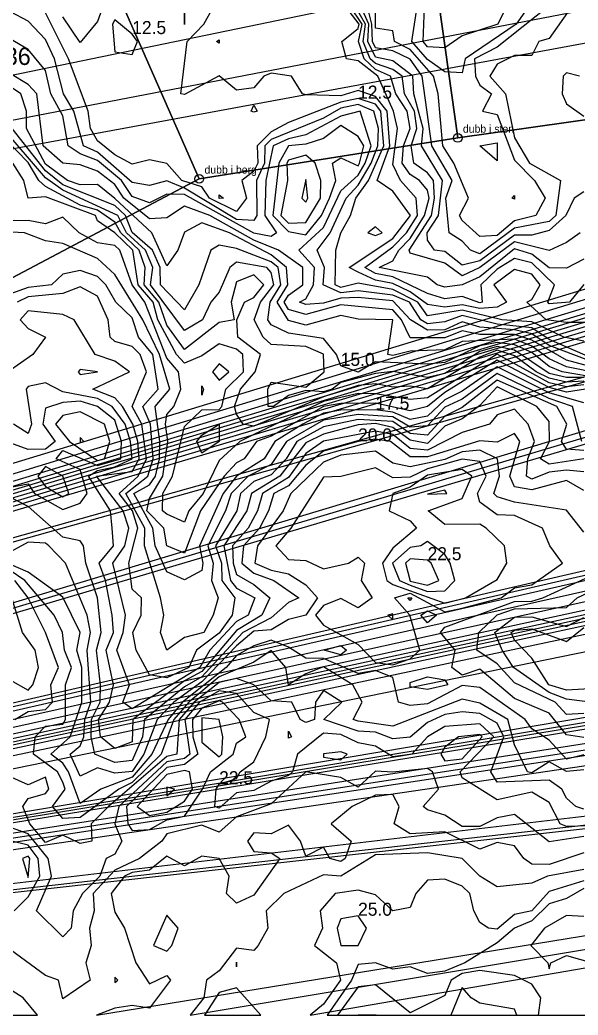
# Model space of a CAD drawing. Header units: metres. Extents: x 304729 to 308942, y 6403920 to 6405836.
# Drawn here: x 305387.1 to 305451.3, y 6404300 to 6404414.5 of the extents above; entities that cross this region are included whole.
import ezdxf

# ---------------------------------------------------------------- set-up
doc = ezdxf.new("R2010")
doc.units = ezdxf.units.M
for name, color, linetype in [('GRANSPUNKTER', 1, 'Continuous'), ('HOJDKURVOR_GRUND', 4, 'Continuous'), ('HOJDKURVOR_STOD', 6, 'Continuous'), ('HOJDKURVOR_TEXT', 2, 'Continuous'), ('TOMTBETECKNINGAR', 3, 'Continuous'), ('TOMTER_1945', 1, 'Continuous')]:
    doc.layers.add(name, color=color, linetype=linetype)

msp = doc.modelspace()

# ---------------------------------------------------------------- linework, layer by layer
at = {"layer": 'GRANSPUNKTER'}
for centre in [(305437.47, 6404400.91, 8.58), (305407.72, 6404396.21, 12.24)]:
    msp.add_circle(centre, 0.5, dxfattribs=at)
at = {"layer": 'HOJDKURVOR_GRUND'}
for points in [[(305150, 6404359.43, 3), (305680, 6404468.78, 3)], [(305150, 6404357.52, 3.5), (305680, 6404459.56, 3.5)], [(305150, 6404356.11, 4), (305680, 6404453.92, 4)], [(305177.56, 6404300, 4.5), (305680, 6404452.91, 4.5)], [(305183.48, 6404300, 5.5), (305680, 6404450.45, 5.5)], [(305184.52, 6404300, 6), (305680, 6404449.51, 6)], [(305185.3, 6404300, 6.5), (305680, 6404448.8, 6.5)], [(305186.1, 6404300, 7), (305680, 6404448.09, 7)], [(305188.09, 6404300, 8), (305680, 6404446.62, 8)], [(305189.2, 6404300, 8.5), (305680, 6404445.85, 8.5)], [(305190.23, 6404300, 9), (305680, 6404444.94, 9)], [(305191.03, 6404300, 9.5), (305680, 6404437.63, 9.5)], [(305228.37, 6404300, 10.5), (305680, 6404435.79, 10.5)], [(305229.3, 6404300, 11), (305680, 6404434.51, 11)], [(305230.17, 6404300, 11.5), (305680, 6404433.23, 11.5)], [(305397.29, 6404418, 12), (305396, 6404414.29, 12), (305394, 6404411.88, 12), (305392, 6404414.86, 12)], [(305448, 6404416.11, 9), (305442, 6404411.34, 9), (305439.41, 6404410, 9), (305439.51, 6404408, 9), (305440, 6404407, 9), (305441.36, 6404406, 9), (305440.33, 6404404, 9), (305442, 6404403.62, 9), (305444, 6404398.36, 9), (305446.32, 6404396, 9), (305447.53, 6404394, 9), (305446.45, 6404392, 9), (305444, 6404391.38, 9), (305442, 6404389.67, 9), (305440, 6404389.59, 9), (305438, 6404391.42, 9), (305437.67, 6404392, 9), (305438.72, 6404394, 9), (305437.04, 6404398, 9), (305435.75, 6404400, 9), (305435.23, 6404406, 9), (305434.68, 6404408, 9), (305432, 6404411.07, 9), (305430.21, 6404412, 9), (305430, 6404413.25, 9), (305428, 6404413.55, 9), (305428, 6404417.67, 9)], [(305444, 6404418, 8), (305442.09, 6404414, 8), (305438, 6404412.67, 8), (305436, 6404411.29, 8), (305434, 6404411.4, 8), (305433.48, 6404412, 8), (305433.66, 6404416, 8)], [(305446, 6404416.55, 8.5), (305444.18, 6404414, 8.5), (305438.33, 6404410, 8.5), (305438, 6404408.42, 8.5), (305436, 6404408.5, 8.5), (305434, 6404409.92, 8.5), (305432.18, 6404412, 8.5), (305432.81, 6404416, 8.5)], [(305456, 6404374.24, 13), (305448, 6404377.74, 13), (305446, 6404379.06, 13), (305442, 6404379.49, 13), (305438, 6404380.48, 13), (305436, 6404379.76, 13), (305434, 6404379.53, 13), (305433.23, 6404380, 13), (305431.91, 6404382, 13), (305430, 6404382.83, 13), (305426, 6404383.33, 13), (305424, 6404383.09, 13), (305421.98, 6404384, 13), (305422.14, 6404386, 13), (305421.28, 6404388, 13), (305422.8, 6404390, 13), (305424.61, 6404394, 13), (305426, 6404395.49, 13), (305427.5, 6404398, 13), (305428.29, 6404400, 13), (305428.35, 6404402, 13), (305427.81, 6404404, 13), (305426, 6404404.77, 13), (305424, 6404404.33, 13), (305422, 6404403.2, 13), (305416, 6404400.75, 13), (305415.25, 6404400, 13), (305415.22, 6404398, 13), (305414.32, 6404396, 13), (305414.36, 6404392, 13), (305414, 6404391.41, 13), (305412, 6404391.54, 13), (305406, 6404395.15, 13), (305404, 6404395.97, 13), (305402, 6404395.44, 13), (305400, 6404395.8, 13), (305396, 6404399.26, 13), (305394.4, 6404400, 13), (305393.29, 6404404, 13), (305392.08, 6404406, 13), (305391.04, 6404410, 13), (305390, 6404412.24, 13), (305388, 6404414.34, 13), (305386, 6404415.41, 13)], [(305454, 6404379.68, 12), (305450, 6404379.66, 12), (305447.65, 6404380, 12), (305445.44, 6404382, 12), (305446, 6404382.32, 12), (305446.96, 6404384, 12), (305446, 6404385.23, 12), (305444, 6404385.76, 12), (305441.62, 6404384, 12), (305443.1, 6404382, 12), (305442, 6404381.43, 12), (305440, 6404381.29, 12), (305438, 6404381.71, 12), (305436, 6404381.43, 12), (305434, 6404381.74, 12), (305432, 6404383.21, 12), (305430, 6404384.17, 12), (305428, 6404384.54, 12), (305426, 6404385.45, 12), (305424.98, 6404386, 12), (305430, 6404389.33, 12), (305432.02, 6404392, 12), (305430, 6404394.77, 12), (305428.2, 6404396, 12), (305429.66, 6404400, 12), (305429.33, 6404404, 12), (305428, 6404405.69, 12), (305426, 6404406.36, 12), (305424, 6404405.76, 12), (305420, 6404405.87, 12), (305419.6, 6404406, 12), (305418.32, 6404408, 12), (305416, 6404408.35, 12), (305415.14, 6404408, 12), (305414, 6404406.67, 12), (305412, 6404406.4, 12), (305410, 6404408.06, 12), (305406, 6404405.89, 12), (305405.6, 6404406, 12), (305406.31, 6404412, 12), (305408.23, 6404414, 12), (305409.36, 6404416, 12)], [(305452, 6404384.05, 11.5), (305450.33, 6404382, 11.5), (305448, 6404381.83, 11.5), (305447.83, 6404382, 11.5), (305448.62, 6404384, 11.5), (305446, 6404386.54, 11.5), (305444, 6404387.05, 11.5), (305442, 6404385.8, 11.5), (305440.15, 6404384, 11.5), (305440.3, 6404382, 11.5), (305440, 6404381.94, 11.5), (305438, 6404382.68, 11.5), (305436, 6404382.41, 11.5), (305434, 6404383.01, 11.5), (305430, 6404384.94, 11.5), (305428, 6404385.31, 11.5), (305426.77, 6404386, 11.5), (305430, 6404388.39, 11.5), (305431.59, 6404390, 11.5), (305432.84, 6404392, 11.5), (305432.68, 6404394, 11.5), (305430.88, 6404396, 11.5), (305430, 6404397.84, 11.5), (305430.55, 6404402, 11.5), (305430.09, 6404404, 11.5), (305428.29, 6404408, 11.5), (305426, 6404409.8, 11.5), (305424.67, 6404410, 11.5), (305424.13, 6404412, 11.5), (305426, 6404413.49, 11.5), (305426.11, 6404414, 11.5), (305424.59, 6404416, 11.5)], [(305452, 6404386.97, 11), (305450, 6404385.93, 11), (305448, 6404385.97, 11), (305446, 6404387.54, 11), (305444, 6404388.17, 11), (305440, 6404384.95, 11), (305438, 6404384, 11), (305436, 6404383.76, 11), (305435.1, 6404384, 11), (305434, 6404384.88, 11), (305428.42, 6404386, 11), (305430, 6404386.79, 11), (305430.69, 6404388, 11), (305432, 6404389.33, 11), (305433.66, 6404392, 11), (305434.18, 6404394, 11), (305434, 6404394.91, 11), (305433.08, 6404396, 11), (305432, 6404396.69, 11), (305431.09, 6404398, 11), (305431.24, 6404400, 11), (305432, 6404402, 11), (305431.66, 6404404, 11), (305430.35, 6404406, 11), (305429.74, 6404408, 11), (305428, 6404408.79, 11), (305426.69, 6404410, 11), (305426.06, 6404412, 11), (305426.48, 6404414, 11), (305425.14, 6404416, 11)], [(305451.56, 6404390, 10.5), (305450, 6404388.89, 10.5), (305448, 6404387.96, 10.5), (305444, 6404388.95, 10.5), (305440, 6404386, 10.5), (305438, 6404385.04, 10.5), (305436, 6404386.51, 10.5), (305432, 6404387.64, 10.5), (305431.88, 6404388, 10.5), (305434.47, 6404392, 10.5), (305434.8, 6404394, 10.5), (305434.67, 6404396, 10.5), (305434, 6404396.91, 10.5), (305432.42, 6404398, 10.5), (305432.1, 6404400, 10.5), (305432.75, 6404402, 10.5), (305432.49, 6404404, 10.5), (305431.33, 6404406, 10.5), (305431.06, 6404408, 10.5), (305430, 6404408.8, 10.5), (305428, 6404409.46, 10.5), (305427.41, 6404410, 10.5), (305426.59, 6404412, 10.5), (305426.85, 6404414, 10.5), (305425.7, 6404416, 10.5)], [(305450.56, 6404416, 9.5), (305448, 6404412.36, 9.5), (305446.8, 6404412, 9.5), (305446, 6404410.4, 9.5), (305444, 6404410.38, 9.5), (305442, 6404409.39, 9.5), (305441.17, 6404408, 9.5), (305442.98, 6404406, 9.5), (305444, 6404400.93, 9.5), (305445.73, 6404398, 9.5), (305449.31, 6404396, 9.5), (305448.76, 6404392, 9.5), (305448, 6404391.31, 9.5), (305444, 6404390.54, 9.5), (305440, 6404387.57, 9.5), (305438.96, 6404388, 9.5), (305438, 6404389.04, 9.5), (305436.47, 6404390, 9.5), (305436.12, 6404394, 9.5), (305436.83, 6404396, 9.5), (305434.5, 6404400, 9.5), (305433.39, 6404408, 9.5), (305432, 6404409.97, 9.5), (305430, 6404410.92, 9.5), (305428, 6404411.28, 9.5), (305427.65, 6404412, 9.5), (305427.59, 6404414, 9.5), (305427.1, 6404416, 9.5)], [(305454, 6404374.76, 13.5), (305448, 6404377.03, 13.5), (305446, 6404378.36, 13.5), (305444, 6404378.83, 13.5), (305440, 6404379.14, 13.5), (305438, 6404379.77, 13.5), (305436, 6404378.85, 13.5), (305434, 6404378.79, 13.5), (305432.02, 6404380, 13.5), (305430, 6404382.17, 13.5), (305426, 6404382.54, 13.5), (305424, 6404382.47, 13.5), (305422, 6404381.89, 13.5), (305420, 6404381.76, 13.5), (305419.26, 6404382, 13.5), (305420, 6404382.4, 13.5), (305420.88, 6404384, 13.5), (305420.98, 6404386, 13.5), (305419.18, 6404388, 13.5), (305422, 6404390.59, 13.5), (305424, 6404394.82, 13.5), (305426, 6404396.63, 13.5), (305426.83, 6404398, 13.5), (305427.5, 6404400, 13.5), (305426.25, 6404404, 13.5), (305424, 6404403.43, 13.5), (305420, 6404401.27, 13.5), (305418, 6404400.81, 13.5), (305416.24, 6404400, 13.5), (305415.37, 6404396, 13.5), (305415.26, 6404392, 13.5), (305416.59, 6404390, 13.5), (305416, 6404389.57, 13.5), (305414, 6404389.97, 13.5), (305406, 6404394.42, 13.5), (305404, 6404394.43, 13.5), (305402, 6404393.44, 13.5), (305400, 6404394.16, 13.5), (305398.78, 6404396, 13.5), (305396, 6404398.33, 13.5), (305394, 6404399.09, 13.5), (305392.64, 6404400, 13.5), (305392, 6404403.44, 13.5), (305390.61, 6404406, 13.5), (305390, 6404408.67, 13.5), (305388, 6404411.08, 13.5), (305386, 6404412.27, 13.5)], [(305410, 6404411.81, 11.5), (305409.71, 6404412, 11.5), (305410, 6404412.19, 11.5), (305410, 6404411.81, 11.5)], [(305454, 6404374.27, 14), (305450, 6404375.34, 14), (305446, 6404377.66, 14), (305444, 6404378.31, 14), (305440, 6404378.29, 14), (305438, 6404378.73, 14), (305436, 6404377.92, 14), (305432, 6404377.91, 14), (305431.01, 6404380, 14), (305430, 6404381.15, 14), (305424, 6404381.7, 14), (305420, 6404380.59, 14), (305418, 6404381.17, 14), (305417.48, 6404382, 14), (305418, 6404382.84, 14), (305419.64, 6404384, 14), (305419.64, 6404386, 14), (305416.83, 6404388, 14), (305414, 6404389.16, 14), (305408.95, 6404392, 14), (305406, 6404393.05, 14), (305404, 6404391.71, 14), (305402, 6404391.61, 14), (305399.02, 6404394, 14), (305398, 6404395.54, 14), (305396, 6404397.07, 14), (305394, 6404397.83, 14), (305392, 6404398, 14), (305389.75, 6404400, 14), (305389.02, 6404406, 14), (305388, 6404407.05, 14), (305386, 6404408.27, 14)], [(305454, 6404373.77, 14.5), (305450, 6404374.59, 14.5), (305448, 6404375.5, 14.5), (305446, 6404376.94, 14.5), (305444, 6404377.75, 14.5), (305438, 6404377.49, 14.5), (305436, 6404376.55, 14.5), (305432, 6404376.39, 14.5), (305430, 6404375.87, 14.5), (305429.44, 6404376, 14.5), (305430, 6404380, 14.5), (305426, 6404380.06, 14.5), (305424, 6404380.47, 14.5), (305420, 6404379.36, 14.5), (305418, 6404379.91, 14.5), (305416.7, 6404382, 14.5), (305417.93, 6404384, 14.5), (305417.75, 6404386, 14.5), (305416, 6404387.45, 14.5), (305411.18, 6404390, 14.5), (305408, 6404391.15, 14.5), (305406, 6404390.07, 14.5), (305405.26, 6404388, 14.5), (305404, 6404386.19, 14.5), (305402.27, 6404390, 14.5), (305398, 6404393.95, 14.5), (305396, 6404395.57, 14.5), (305394, 6404395.52, 14.5), (305392.55, 6404396, 14.5), (305390, 6404397.89, 14.5), (305387.81, 6404402, 14.5), (305387.84, 6404404, 14.5), (305387.18, 6404406, 14.5), (305386, 6404406.78, 14.5)], [(305414, 6404403.87, 12), (305413.71, 6404404, 12), (305414, 6404404.67, 12), (305414.4, 6404404, 12), (305414, 6404403.87, 12)], [(305230.86, 6404300, 12), (305680, 6404403.89, 12)], [(305420, 6404389.77, 14), (305421.79, 6404392, 14), (305422.7, 6404394, 14), (305423.42, 6404396, 14), (305423.06, 6404398, 14), (305424, 6404398.61, 14), (305426, 6404397.72, 14), (305426.17, 6404398, 14), (305426.65, 6404400, 14), (305426, 6404401.09, 14), (305424, 6404402.36, 14), (305422, 6404400.85, 14), (305420, 6404400.18, 14), (305417.97, 6404400, 14), (305416.89, 6404398, 14), (305416.17, 6404392, 14), (305418, 6404390.13, 14), (305420, 6404389.77, 14)], [(305232.67, 6404300, 13), (305680, 6404401.96, 13)], [(305452, 6404372.92, 16), (305450, 6404372.81, 16), (305448, 6404373.28, 16), (305446.5, 6404374, 16), (305444, 6404375.86, 16), (305442, 6404376.49, 16), (305440, 6404375.7, 16), (305434, 6404372.05, 16), (305432, 6404372.35, 16), (305430, 6404372.22, 16), (305428, 6404372.64, 16), (305426, 6404372.42, 16), (305422, 6404371.14, 16), (305414, 6404367.74, 16), (305412.78, 6404368, 16), (305412, 6404369.12, 16), (305411.79, 6404370, 16), (305412.47, 6404372, 16), (305414.16, 6404374, 16), (305414.76, 6404376, 16), (305412.15, 6404378, 16), (305412.04, 6404380, 16), (305412.93, 6404382, 16), (305414, 6404382.54, 16), (305415.15, 6404384, 16), (305414, 6404385.18, 16), (305412, 6404384.37, 16), (305411.4, 6404382, 16), (305411.75, 6404380, 16), (305410, 6404379.67, 16), (305406, 6404376.59, 16), (305404, 6404379.38, 16), (305403.06, 6404382, 16), (305401.37, 6404384, 16), (305401.48, 6404386, 16), (305400.78, 6404388, 16), (305398.67, 6404390, 16), (305398, 6404391.23, 16), (305396, 6404392.62, 16), (305394, 6404393.16, 16), (305390, 6404395.33, 16), (305389.26, 6404396, 16), (305388, 6404398.09, 16), (305384.19, 6404402, 16)], [(305452, 6404373.34, 15.5), (305450, 6404373.35, 15.5), (305448, 6404373.83, 15.5), (305444, 6404376.5, 15.5), (305442, 6404376.93, 15.5), (305440, 6404376.36, 15.5), (305436, 6404373.8, 15.5), (305434, 6404373.37, 15.5), (305430, 6404374.04, 15.5), (305428, 6404373.83, 15.5), (305424, 6404372.78, 15.5), (305423.02, 6404372, 15.5), (305422, 6404371.7, 15.5), (305420, 6404371.87, 15.5), (305418, 6404371.27, 15.5), (305416.25, 6404370, 15.5), (305415.64, 6404370, 15.5), (305415.6, 6404372, 15.5), (305416, 6404372.8, 15.5), (305420, 6404372.23, 15.5), (305422.09, 6404374, 15.5), (305422, 6404376.04, 15.5), (305420, 6404376.92, 15.5), (305416, 6404377.14, 15.5), (305415.06, 6404378, 15.5), (305414.03, 6404380, 15.5), (305414.76, 6404382, 15.5), (305416.3, 6404384, 15.5), (305416, 6404385.44, 15.5), (305415.48, 6404386, 15.5), (305412, 6404386.61, 15.5), (305411.24, 6404386, 15.5), (305410, 6404383.17, 15.5), (305409.03, 6404382, 15.5), (305408.09, 6404380, 15.5), (305406, 6404378.76, 15.5), (305402.09, 6404384, 15.5), (305402.38, 6404386, 15.5), (305401.51, 6404388, 15.5), (305399.34, 6404390, 15.5), (305398.34, 6404392, 15.5), (305392, 6404394.9, 15.5), (305390, 6404396.34, 15.5), (305385.15, 6404402, 15.5)], [(305440, 6404400, 8.5), (305442, 6404400.34, 8.5), (305442, 6404398.29, 8.5), (305440, 6404400, 8.5)], [(305234.31, 6404300, 13.5), (305680, 6404399.86, 13.5)], [(305418, 6404391.1, 14.5), (305420, 6404391.19, 14.5), (305421.68, 6404394, 14.5), (305421.73, 6404396, 14.5), (305421.04, 6404398, 14.5), (305420, 6404398.92, 14.5), (305418, 6404398.37, 14.5), (305417.8, 6404398, 14.5), (305417.87, 6404396, 14.5), (305417.11, 6404392, 14.5), (305418, 6404391.1, 14.5)], [(305452, 6404372.5, 16.5), (305450, 6404372.28, 16.5), (305448, 6404372.73, 16.5), (305442, 6404376.04, 16.5), (305434, 6404371.02, 16.5), (305432, 6404370.81, 16.5), (305428, 6404371.49, 16.5), (305426, 6404371.52, 16.5), (305422, 6404370.59, 16.5), (305414, 6404366.81, 16.5), (305412.37, 6404366, 16.5), (305410, 6404363.82, 16.5), (305408.15, 6404360, 16.5), (305406.53, 6404358, 16.5), (305406, 6404356.71, 16.5), (305404, 6404357.64, 16.5), (305403.47, 6404358, 16.5), (305403.54, 6404360, 16.5), (305404.64, 6404362, 16.5), (305406, 6404367.71, 16.5), (305408, 6404369.62, 16.5), (305410, 6404369.67, 16.5), (305410.3, 6404370, 16.5), (305410.79, 6404372, 16.5), (305412.82, 6404374, 16.5), (305412.72, 6404376, 16.5), (305412, 6404376.61, 16.5), (305410, 6404377.21, 16.5), (305408, 6404375.86, 16.5), (305406, 6404375.01, 16.5), (305405.09, 6404376, 16.5), (305402.94, 6404380, 16.5), (305402.4, 6404382, 16.5), (305400.68, 6404384, 16.5), (305400.06, 6404388, 16.5), (305398, 6404390, 16.5), (305396, 6404391.38, 16.5), (305395.77, 6404392, 16.5), (305390, 6404394.12, 16.5), (305388, 6404394, 16.5), (305387.5, 6404396, 16.5), (305386.27, 6404398, 16.5)], [(305235.28, 6404300, 14), (305680, 6404397.59, 14)], [(305236.68, 6404300, 14.5), (305680, 6404395.93, 14.5)], [(305240.76, 6404300, 15.5), (305680, 6404394.95, 15.5)], [(305241.95, 6404300, 16), (305680, 6404394.45, 16)], [(305410, 6404393.95, 12), (305410, 6404394.36, 12), (305410.5, 6404394, 12), (305410, 6404393.95, 12)], [(305444, 6404393.86, 8.5), (305443.75, 6404394, 8.5), (305444, 6404394.29, 8.5), (305444, 6404393.86, 8.5)], [(305243.68, 6404300, 16.5), (305680, 6404393.86, 16.5)], [(305245.39, 6404300, 17), (305680, 6404392.14, 17)], [(305452.2, 6404372, 17), (305450, 6404371.66, 17), (305448, 6404372.19, 17), (305442, 6404375.33, 17), (305436, 6404371.63, 17), (305434, 6404370, 17), (305432, 6404369.51, 17), (305428, 6404370.38, 17), (305424, 6404370.36, 17), (305422, 6404370.03, 17), (305416, 6404366.62, 17), (305414.3, 6404366, 17), (305412.88, 6404364, 17), (305412, 6404363.54, 17), (305410.57, 6404362, 17), (305407.87, 6404358, 17), (305406, 6404353.13, 17), (305404, 6404354, 17), (305403.65, 6404356, 17), (305401.69, 6404358, 17), (305402, 6404359.44, 17), (305403.53, 6404362, 17), (305404.11, 6404366, 17), (305403.81, 6404368, 17), (305404, 6404369.1, 17), (305404.78, 6404370, 17), (305405.58, 6404372, 17), (305405.31, 6404374, 17), (305404, 6404375.59, 17), (305401.46, 6404382, 17), (305400, 6404384, 17), (305398.56, 6404388, 17), (305398, 6404388.53, 17), (305396, 6404388.86, 17), (305393.89, 6404390, 17), (305392, 6404391.8, 17), (305390, 6404391.02, 17), (305388, 6404391.43, 17), (305384, 6404391.35, 17)], [(305451.76, 6404366, 18), (305450.67, 6404370, 18), (305448, 6404370.94, 18), (305442, 6404373.83, 18), (305438, 6404370.85, 18), (305436, 6404369.92, 18), (305434, 6404367.78, 18), (305432, 6404367.65, 18), (305430, 6404368.83, 18), (305426, 6404369.1, 18), (305422, 6404368.46, 18), (305417.74, 6404366, 18), (305416, 6404363.34, 18), (305413.35, 6404362, 18), (305411.4, 6404360, 18), (305410.75, 6404358, 18), (305408.72, 6404354, 18), (305409.32, 6404352, 18), (305409.11, 6404350, 18), (305409.88, 6404348, 18), (305409.3, 6404346, 18), (305408.23, 6404344, 18), (305406, 6404343.45, 18), (305404, 6404342, 18), (305403.27, 6404344, 18), (305403.64, 6404346, 18), (305403.24, 6404348, 18), (305401.42, 6404354, 18), (305401.44, 6404356, 18), (305399.27, 6404360, 18), (305401.78, 6404362, 18), (305402.4, 6404364, 18), (305402.1, 6404368, 18), (305401.23, 6404370, 18), (305402.99, 6404372, 18), (305402.36, 6404376, 18), (305400.72, 6404378, 18), (305400, 6404380.2, 18), (305398.12, 6404382, 18), (305396.95, 6404384, 18), (305396, 6404384.98, 18), (305394, 6404385.65, 18), (305392, 6404385.25, 18), (305390.71, 6404384, 18), (305388, 6404383.7, 18), (305386, 6404382.98, 18)], [(305452, 6404364.96, 18.5), (305450, 6404365.09, 18.5), (305449.42, 6404366, 18.5), (305450.03, 6404368, 18.5), (305448.87, 6404370, 18.5), (305442, 6404373.06, 18.5), (305438, 6404369.9, 18.5), (305436, 6404368.89, 18.5), (305434, 6404366.71, 18.5), (305432, 6404366.89, 18.5), (305430, 6404368.28, 18.5), (305426, 6404368.52, 18.5), (305422, 6404367.66, 18.5), (305418.95, 6404366, 18.5), (305417.71, 6404364, 18.5), (305416, 6404362.16, 18.5), (305414, 6404361.4, 18.5), (305412.46, 6404360, 18.5), (305412.05, 6404358, 18.5), (305409.6, 6404354, 18.5), (305410.28, 6404352, 18.5), (305410.32, 6404350, 18.5), (305411.81, 6404348, 18.5), (305411.51, 6404346, 18.5), (305410, 6404343.94, 18.5), (305407.38, 6404342, 18.5), (305406.53, 6404340, 18.5), (305404, 6404338.81, 18.5), (305402, 6404339.14, 18.5), (305400.44, 6404342, 18.5), (305400.08, 6404344, 18.5), (305401.04, 6404346, 18.5), (305401.08, 6404348, 18.5), (305400, 6404349, 18.5), (305399.59, 6404352, 18.5), (305400.63, 6404356, 18.5), (305400.02, 6404358, 18.5), (305398.48, 6404360, 18.5), (305400.68, 6404362, 18.5), (305401.63, 6404364, 18.5), (305401.1, 6404368, 18.5), (305400, 6404370, 18.5), (305401.64, 6404374, 18.5), (305400.92, 6404376, 18.5), (305400, 6404376.92, 18.5), (305398, 6404377.48, 18.5), (305397.45, 6404378, 18.5), (305397.24, 6404380, 18.5), (305396, 6404382.69, 18.5), (305394, 6404383.8, 18.5), (305392, 6404383.02, 18.5), (305388, 6404382.64, 18.5), (305386.75, 6404382, 18.5)], [(305452, 6404364, 19), (305448, 6404363.38, 19), (305447.01, 6404364, 19), (305448.05, 6404366, 19), (305448, 6404368.27, 19), (305446.59, 6404370, 19), (305442, 6404372.29, 19), (305440, 6404370.14, 19), (305438, 6404368.6, 19), (305436, 6404367.74, 19), (305434, 6404365.74, 19), (305432, 6404366.14, 19), (305430, 6404367.61, 19), (305428, 6404368.04, 19), (305426, 6404367.9, 19), (305422, 6404366.85, 19), (305420, 6404365.85, 19), (305417, 6404362, 19), (305413.74, 6404360, 19), (305413.21, 6404358, 19), (305410.54, 6404354, 19), (305411.31, 6404350, 19), (305412, 6404349.13, 19), (305414.1, 6404348, 19), (305413.36, 6404346, 19), (305412, 6404345.27, 19), (305408.93, 6404342, 19), (305407.8, 6404340, 19), (305400, 6404335.25, 19), (305398.9, 6404336, 19), (305399.7, 6404338, 19), (305398.24, 6404342, 19), (305398.96, 6404344, 19), (305399.21, 6404346, 19), (305397.78, 6404352, 19), (305399.13, 6404354, 19), (305399.61, 6404356, 19), (305398.95, 6404358, 19), (305395.89, 6404362, 19), (305400, 6404362.55, 19), (305400.81, 6404364, 19), (305400.66, 6404366, 19), (305400.08, 6404368, 19), (305398.89, 6404370, 19), (305398, 6404371.01, 19), (305395.47, 6404372, 19), (305399.67, 6404374, 19), (305398, 6404375.22, 19), (305395.75, 6404376, 19), (305393.33, 6404380, 19), (305392, 6404380.59, 19), (305388, 6404381.02, 19), (305387.09, 6404380, 19), (305388, 6404378.98, 19), (305390, 6404378, 19), (305388.55, 6404376, 19), (305385.73, 6404374, 19)], [(305410, 6404373.06, 17), (305411.12, 6404374, 17), (305410, 6404374.92, 17), (305409.23, 6404374, 17), (305410, 6404373.06, 17)], [(305394, 6404373.7, 19.5), (305396, 6404374, 19.5), (305394, 6404374.29, 19.5), (305393.79, 6404374, 19.5), (305394, 6404373.7, 19.5)], [(305248.47, 6404300, 18), (305680, 6404372.64, 18)], [(305452, 6404362.51, 19.5), (305450, 6404362.7, 19.5), (305448, 6404362.45, 19.5), (305446, 6404361.67, 19.5), (305445.37, 6404362, 19.5), (305445.56, 6404364, 19.5), (305446.32, 6404366, 19.5), (305445.57, 6404368, 19.5), (305444, 6404369.71, 19.5), (305442, 6404369.07, 19.5), (305441.11, 6404368, 19.5), (305438, 6404367.02, 19.5), (305434, 6404364.99, 19.5), (305432, 6404365.2, 19.5), (305430, 6404366.79, 19.5), (305428, 6404367.16, 19.5), (305422, 6404366.03, 19.5), (305420, 6404364.6, 19.5), (305418, 6404361.86, 19.5), (305414.98, 6404360, 19.5), (305414.41, 6404358, 19.5), (305413.34, 6404356, 19.5), (305411.54, 6404354, 19.5), (305411.61, 6404352, 19.5), (305412, 6404350.68, 19.5), (305414, 6404349.54, 19.5), (305415.83, 6404348, 19.5), (305414.92, 6404346, 19.5), (305412, 6404344.26, 19.5), (305408, 6404339.51, 19.5), (305406, 6404338.45, 19.5), (305400.08, 6404334, 19.5), (305400, 6404331.42, 19.5), (305398, 6404330.67, 19.5), (305396.34, 6404332, 19.5), (305396.12, 6404334, 19.5), (305397.4, 6404336, 19.5), (305397.85, 6404338, 19.5), (305397.01, 6404342, 19.5), (305397.86, 6404344, 19.5), (305397.67, 6404346, 19.5), (305396.92, 6404350, 19.5), (305396.19, 6404352, 19.5), (305397.85, 6404354, 19.5), (305397.7, 6404356, 19.5), (305397.48, 6404358, 19.5), (305394.97, 6404362, 19.5), (305396, 6404362.65, 19.5), (305398, 6404363.08, 19.5), (305400, 6404364, 19.5), (305399.79, 6404366, 19.5), (305399.19, 6404368, 19.5), (305397.67, 6404370, 19.5), (305396, 6404370.93, 19.5), (305392, 6404371.71, 19.5), (305390, 6404372.75, 19.5), (305388, 6404372.32, 19.5), (305387.79, 6404372, 19.5), (305388.42, 6404368, 19.5), (305388, 6404366.9, 19.5), (305386.32, 6404368, 19.5)], [(305249.07, 6404300, 18.5), (305680, 6404371.51, 18.5)], [(305408, 6404371.33, 16.5), (305408, 6404372.38, 16.5), (305408.22, 6404372, 16.5), (305408, 6404371.33, 16.5)], [(305249.67, 6404300, 19), (305680, 6404370.84, 19)], [(305250.72, 6404300, 19.5), (305680, 6404370.16, 19.5)], [(305396, 6404363.82, 20.5), (305396.79, 6404364, 20.5), (305397.43, 6404366, 20.5), (305396.81, 6404368, 20.5), (305394, 6404369.41, 20.5), (305392, 6404368.97, 20.5), (305391.16, 6404368, 20.5), (305392.76, 6404366, 20.5), (305396, 6404363.82, 20.5)], [(305408, 6404364.63, 16), (305407.42, 6404366, 16), (305408, 6404366.7, 16), (305410, 6404368, 16), (305410, 6404366, 16), (305408, 6404364.63, 16)], [(305394, 6404365.93, 21), (305394.42, 6404366, 21), (305394, 6404366.44, 21), (305394, 6404365.93, 21)], [(305253.66, 6404300, 20.5), (305680, 6404365.55, 20.5)], [(305452, 6404355.55, 20.5), (305450, 6404358.1, 20.5), (305444, 6404358.99, 20.5), (305442, 6404359.62, 20.5), (305441.61, 6404360, 20.5), (305442.27, 6404362, 20.5), (305442.05, 6404364, 20.5), (305440, 6404364.98, 20.5), (305438, 6404364.8, 20.5), (305436, 6404363.93, 20.5), (305432, 6404363.07, 20.5), (305430, 6404363.49, 20.5), (305428, 6404364.88, 20.5), (305424, 6404364.4, 20.5), (305422, 6404363.61, 20.5), (305418.26, 6404360, 20.5), (305417.38, 6404358, 20.5), (305414.42, 6404354, 20.5), (305414.1, 6404352, 20.5), (305416, 6404351.17, 20.5), (305418, 6404350.76, 20.5), (305420, 6404349.49, 20.5), (305421.33, 6404348, 20.5), (305420, 6404346, 20.5), (305418, 6404345.5, 20.5), (305416, 6404344.33, 20.5), (305414, 6404344.18, 20.5), (305412, 6404342.47, 20.5), (305408, 6404338.33, 20.5), (305404.8, 6404336, 20.5), (305402.85, 6404334, 20.5), (305401.33, 6404330, 20.5), (305400, 6404328.03, 20.5), (305398, 6404327.84, 20.5), (305396, 6404328.43, 20.5), (305394, 6404327.47, 20.5), (305392.84, 6404330, 20.5), (305394, 6404330.98, 20.5), (305394.44, 6404332, 20.5), (305394.55, 6404334, 20.5), (305395.23, 6404336, 20.5), (305394.8, 6404342, 20.5), (305395.18, 6404344, 20.5), (305394.82, 6404346, 20.5), (305392.3, 6404352, 20.5), (305390.39, 6404354, 20.5), (305390, 6404354.3, 20.5), (305388, 6404354.4, 20.5), (305386, 6404353.29, 20.5)], [(305255.12, 6404300, 21), (305680, 6404364.47, 21)], [(305428, 6404340.57, 21), (305430, 6404340.3, 21), (305432, 6404341, 21), (305433.1, 6404342, 21), (305431.96, 6404346, 21), (305430.18, 6404348, 21), (305432, 6404348.54, 21), (305436, 6404346.4, 21), (305438, 6404346.8, 21), (305442.48, 6404348, 21), (305444, 6404349.14, 21), (305446, 6404349.49, 21), (305449.55, 6404352, 21), (305448.09, 6404354, 21), (305447.22, 6404356, 21), (305444, 6404357.48, 21), (305442, 6404357.57, 21), (305440, 6404359, 21), (305439.76, 6404360, 21), (305440.74, 6404362, 21), (305440, 6404363.7, 21), (305438, 6404363.95, 21), (305434, 6404362.83, 21), (305432, 6404361.87, 21), (305430, 6404361.79, 21), (305428, 6404362.95, 21), (305424, 6404361.95, 21), (305422, 6404361.89, 21), (305418.26, 6404356, 21), (305416.52, 6404354, 21), (305418, 6404352.41, 21), (305420, 6404352.28, 21), (305422, 6404351.35, 21), (305424.88, 6404352, 21), (305426, 6404352.69, 21), (305426.72, 6404352, 21), (305426.34, 6404350, 21), (305427.62, 6404348, 21), (305426, 6404346.87, 21), (305424, 6404347.91, 21), (305422, 6404347.14, 21), (305421.1, 6404346, 21), (305422, 6404344.86, 21), (305426, 6404342.65, 21), (305428, 6404340.57, 21)], [(305392, 6404359.64, 20.5), (305392.69, 6404360, 20.5), (305392, 6404362, 20.5), (305390, 6404363.1, 20.5), (305389.12, 6404362, 20.5), (305390, 6404360.81, 20.5), (305392, 6404359.64, 20.5)], [(305436, 6404347.39, 21.5), (305438.38, 6404348, 21.5), (305442, 6404350.11, 21.5), (305443.13, 6404352, 21.5), (305442.85, 6404354, 21.5), (305440.76, 6404356, 21.5), (305440, 6404356.48, 21.5), (305436, 6404356.45, 21.5), (305434.05, 6404358, 21.5), (305438, 6404359.43, 21.5), (305439.1, 6404362, 21.5), (305438, 6404362.78, 21.5), (305434, 6404362.13, 21.5), (305432, 6404360.74, 21.5), (305430, 6404360, 21.5), (305429.58, 6404358, 21.5), (305432, 6404356.85, 21.5), (305432.74, 6404356, 21.5), (305430, 6404353.73, 21.5), (305428.8, 6404352, 21.5), (305429.3, 6404350, 21.5), (305430, 6404349.52, 21.5), (305436, 6404347.39, 21.5)], [(305256.35, 6404300, 21.5), (305680, 6404362.13, 21.5)], [(305434, 6404359.92, 22), (305436.21, 6404360, 22), (305436, 6404360.4, 22), (305434, 6404359.92, 22)], [(305432, 6404349.47, 22), (305434, 6404348.73, 22), (305436, 6404348.79, 22), (305437.12, 6404350, 22), (305436.59, 6404352, 22), (305436, 6404352.97, 22), (305434, 6404354.48, 22), (305433.23, 6404354, 22), (305432, 6404353.79, 22), (305429.98, 6404352, 22), (305430.77, 6404350, 22), (305432, 6404349.47, 22)], [(305452, 6404328.21, 21.5), (305450, 6404328.03, 21.5), (305448, 6404329.15, 21.5), (305446, 6404327.88, 21.5), (305445.52, 6404328, 21.5), (305444, 6404331.08, 21.5), (305443.23, 6404334, 21.5), (305440, 6404335.88, 21.5), (305438, 6404336.34, 21.5), (305430, 6404333.23, 21.5), (305426, 6404333.8, 21.5), (305425.42, 6404334, 21.5), (305426.46, 6404336, 21.5), (305425.38, 6404338, 21.5), (305422, 6404340.06, 21.5), (305420, 6404339.27, 21.5), (305418, 6404338, 21.5), (305417.68, 6404340, 21.5), (305416, 6404341.95, 21.5), (305414, 6404340.59, 21.5), (305410, 6404338.91, 21.5), (305406.5, 6404336, 21.5), (305404.77, 6404334, 21.5), (305403.33, 6404330, 21.5), (305400, 6404326.75, 21.5), (305398.44, 6404326, 21.5), (305394, 6404322.72, 21.5), (305392, 6404322.62, 21.5), (305390.83, 6404324, 21.5), (305392.29, 6404326, 21.5), (305392, 6404326.79, 21.5), (305391.39, 6404328, 21.5), (305388.62, 6404330, 21.5), (305388.84, 6404332, 21.5), (305390, 6404333.25, 21.5), (305392, 6404333.47, 21.5), (305392.32, 6404334, 21.5), (305392.3, 6404338, 21.5), (305393.01, 6404340, 21.5), (305392.2, 6404342, 21.5), (305391.96, 6404344, 21.5), (305391.02, 6404346, 21.5), (305387.63, 6404350, 21.5), (305384, 6404352.46, 21.5)], [(305452, 6404329.93, 21), (305450, 6404329.46, 21), (305448, 6404331.61, 21), (305446, 6404332.93, 21), (305445.22, 6404334, 21), (305440, 6404337.67, 21), (305438, 6404337.91, 21), (305434, 6404335.8, 21), (305432, 6404335.61, 21), (305430.67, 6404336, 21), (305430, 6404338.83, 21), (305428, 6404339.66, 21), (305426, 6404339.31, 21), (305422, 6404341.04, 21), (305420, 6404341.07, 21), (305418, 6404342.33, 21), (305416, 6404343.13, 21), (305414, 6404342.49, 21), (305412, 6404341.35, 21), (305410.83, 6404340, 21), (305405.8, 6404336, 21), (305404.14, 6404334, 21), (305402.24, 6404330, 21), (305400, 6404327.38, 21), (305396.39, 6404326, 21), (305394, 6404324.35, 21), (305392.68, 6404328, 21), (305392, 6404328.98, 21), (305390.62, 6404330, 21), (305392.85, 6404332, 21), (305394.19, 6404336, 21), (305394.21, 6404340, 21), (305393.63, 6404342, 21), (305394, 6404344, 21), (305392, 6404348.07, 21), (305388, 6404350.97, 21), (305386, 6404351.82, 21)], [(305452, 6404331.92, 20.5), (305450, 6404332.24, 20.5), (305448, 6404334.73, 20.5), (305444, 6404336.44, 20.5), (305440, 6404339.78, 20.5), (305438, 6404339.12, 20.5), (305436.81, 6404340, 20.5), (305437.18, 6404342, 20.5), (305435.49, 6404344, 20.5), (305436, 6404344.64, 20.5), (305444, 6404347.57, 20.5), (305446, 6404347.63, 20.5), (305447.27, 6404348, 20.5), (305454, 6404351.08, 20.5)], [(305257.24, 6404300, 22), (305680, 6404349.7, 22)], [(305386.48, 6404334, 22), (305388, 6404334.93, 22), (305390, 6404335.15, 22), (305390.83, 6404336, 22), (305390.62, 6404338, 22), (305391.5, 6404340, 22), (305390, 6404344, 22), (305388, 6404348, 22), (305386.47, 6404350, 22)], [(305432, 6404347.69, 20.5), (305431.72, 6404348, 20.5), (305432.17, 6404348, 20.5), (305432, 6404347.69, 20.5)], [(305259.7, 6404300, 23), (305680, 6404346.91, 23)], [(305452, 6404318.68, 23.5), (305448, 6404317.34, 23.5), (305446, 6404317.37, 23.5), (305445.07, 6404318, 23.5), (305444, 6404319.47, 23.5), (305442, 6404319.84, 23.5), (305440, 6404319.08, 23.5), (305436, 6404321.08, 23.5), (305432, 6404320.84, 23.5), (305430.17, 6404322, 23.5), (305430.74, 6404324, 23.5), (305430, 6404325.36, 23.5), (305428, 6404325.3, 23.5), (305425.3, 6404324, 23.5), (305422.92, 6404322, 23.5), (305425.22, 6404320, 23.5), (305424.51, 6404318, 23.5), (305424, 6404317.67, 23.5), (305422.75, 6404318, 23.5), (305422, 6404319.33, 23.5), (305420, 6404318.29, 23.5), (305419.37, 6404320, 23.5), (305418, 6404321.86, 23.5), (305416, 6404320.85, 23.5), (305414, 6404320.95, 23.5), (305413.26, 6404320, 23.5), (305414, 6404318.82, 23.5), (305416, 6404318.67, 23.5), (305417, 6404318, 23.5), (305414, 6404313.79, 23.5), (305412, 6404312.86, 23.5), (305410.86, 6404314, 23.5), (305411.17, 6404316, 23.5), (305410, 6404318, 23.5), (305408, 6404318.29, 23.5), (305406, 6404317.18, 23.5), (305404, 6404318.29, 23.5), (305402, 6404316.67, 23.5), (305400, 6404316.42, 23.5), (305399.12, 6404316, 23.5), (305397.58, 6404314, 23.5), (305398, 6404311.83, 23.5), (305399.1, 6404310, 23.5), (305400.43, 6404306, 23.5), (305402, 6404303.58, 23.5), (305404, 6404304.55, 23.5), (305404.41, 6404304, 23.5), (305402, 6404300.8, 23.5), (305400, 6404301.12, 23.5), (305398, 6404300.8, 23.5), (305395.88, 6404300, 23.5), (305680, 6404346.25, 23.5)], [(305434, 6404345.12, 20.5), (305433.21, 6404346, 20.5), (305434, 6404346.49, 20.5), (305435.03, 6404346, 20.5), (305434, 6404345.12, 20.5)], [(305452, 6404316.74, 24), (305447.8, 6404316, 24), (305446, 6404315.18, 24), (305442, 6404314.77, 24), (305440, 6404316, 24), (305438, 6404318, 24), (305434, 6404318.68, 24), (305428, 6404318.42, 24), (305424, 6404316, 24), (305422, 6404316.13, 24), (305417.45, 6404314, 24), (305415.43, 6404312, 24), (305415.61, 6404310, 24), (305414.5, 6404308, 24), (305414, 6404307.45, 24), (305412, 6404307.71, 24), (305410, 6404305.09, 24), (305408.53, 6404304, 24), (305408.23, 6404302, 24), (305406.65, 6404300, 24), (305680, 6404345.48, 24)], [(305430, 6404345.47, 21.5), (305430, 6404346.17, 21.5), (305429.43, 6404346, 21.5), (305430, 6404345.47, 21.5)], [(305456, 6404335.56, 19.5), (305450, 6404336.35, 19.5), (305448, 6404337.13, 19.5), (305443.9, 6404340, 19.5), (305442.6, 6404342, 19.5), (305441.75, 6404344, 19.5), (305442, 6404344.25, 19.5), (305444, 6404345.76, 19.5), (305446, 6404345.81, 19.5), (305450, 6404344.71, 19.5), (305452, 6404345.75, 19.5)], [(305452, 6404315.45, 24.5), (305448, 6404314.22, 24.5), (305446, 6404312, 24.5), (305444, 6404311.56, 24.5), (305442, 6404309.9, 24.5), (305441, 6404310, 24.5), (305440, 6404310.67, 24.5), (305439.33, 6404312, 24.5), (305438.86, 6404314, 24.5), (305438, 6404314.83, 24.5), (305436, 6404315.65, 24.5), (305434, 6404315.52, 24.5), (305432.64, 6404314, 24.5), (305432, 6404312.36, 24.5), (305430, 6404312, 24.5), (305428, 6404313.83, 24.5), (305427.43, 6404314, 24.5), (305426, 6404314.37, 24.5), (305423.36, 6404314, 24.5), (305421.65, 6404312, 24.5), (305421.89, 6404310, 24.5), (305421, 6404308, 24.5), (305423.5, 6404306, 24.5), (305423.96, 6404304, 24.5), (305422, 6404301.25, 24.5), (305420.48, 6404300, 24.5), (305680, 6404344.64, 24.5)], [(305454, 6404337.6, 19), (305450, 6404337.37, 19), (305447.95, 6404338, 19), (305446, 6404341.05, 19), (305444, 6404343.13, 19), (305443.62, 6404344, 19), (305444, 6404344.29, 19), (305446, 6404344.42, 19), (305450, 6404342.97, 19), (305452, 6404344.6, 19)], [(305424, 6404341.44, 20.5), (305422.1, 6404342, 20.5), (305424, 6404342.53, 20.5), (305424.67, 6404342, 20.5), (305424, 6404341.44, 20.5)], [(305452, 6404323.68, 22), (305451.05, 6404324, 22), (305450, 6404324.95, 22), (305449.45, 6404326, 22), (305448, 6404327.04, 22), (305442, 6404326.8, 22), (305441.29, 6404328, 22), (305442.78, 6404332, 22), (305442, 6404333.57, 22), (305440, 6404334.69, 22), (305438, 6404334.87, 22), (305436, 6404334.58, 22), (305434, 6404333.67, 22), (305432, 6404331.96, 22), (305430, 6404331.79, 22), (305428, 6404332.56, 22), (305426, 6404332.67, 22), (305422.07, 6404334, 22), (305424.13, 6404336, 22), (305422, 6404337.36, 22), (305421.09, 6404336, 22), (305421, 6404334, 22), (305420, 6404333.67, 22), (305419.33, 6404334, 22), (305418.36, 6404336, 22), (305416, 6404336.15, 22), (305414, 6404338, 22), (305412, 6404338.72, 22), (305410, 6404338.26, 22), (305407.13, 6404336, 22), (305405.41, 6404334, 22), (305405.12, 6404330, 22), (305404, 6404329.76, 22), (305397.26, 6404324, 22), (305395.28, 6404322, 22), (305395.33, 6404320, 22), (305394, 6404319.76, 22), (305392, 6404320.69, 22), (305390, 6404319.86, 22), (305388.21, 6404322, 22), (305387.39, 6404324, 22), (305388, 6404324.93, 22), (305390, 6404325.51, 22), (305390.39, 6404326, 22), (305390, 6404327.38, 22), (305388, 6404326.48, 22), (305384.64, 6404328, 22)], [(305432, 6404337.77, 20.5), (305432, 6404338.26, 20.5), (305434, 6404338.91, 20.5), (305436, 6404338.57, 20.5), (305436.35, 6404338, 20.5), (305434, 6404337.45, 20.5), (305432, 6404337.77, 20.5)], [(305400, 6404321.23, 23), (305402, 6404321.37, 23), (305404, 6404322.48, 23), (305406, 6404322.89, 23), (305408.1, 6404326, 23), (305409, 6404328, 23), (305411.63, 6404330, 23), (305412, 6404331.27, 23), (305413.07, 6404332, 23), (305412.3, 6404334, 23), (305410.38, 6404336, 23), (305410, 6404336.16, 23), (305408, 6404335.3, 23), (305406.95, 6404334, 23), (305406.98, 6404332, 23), (305407.56, 6404330, 23), (305406, 6404328.84, 23), (305404, 6404328.49, 23), (305399.33, 6404324, 23), (305399.49, 6404322, 23), (305400, 6404321.23, 23)], [(305410, 6404329.72, 23.5), (305410.32, 6404330, 23.5), (305410.44, 6404332, 23.5), (305410, 6404334, 23.5), (305408, 6404334.18, 23.5), (305408, 6404331.41, 23.5), (305410, 6404329.72, 23.5)], [(305418, 6404331.87, 22), (305418, 6404332.67, 22), (305418.33, 6404332, 22), (305418, 6404331.87, 22)], [(305436, 6404329.26, 23), (305438, 6404329.47, 23), (305440.29, 6404332, 23), (305440, 6404332.27, 23), (305437.56, 6404332, 23), (305436, 6404330.83, 23), (305435.51, 6404330, 23), (305436, 6404329.26, 23)], [(305422, 6404329.67, 23), (305424, 6404329.37, 23), (305424.75, 6404330, 23), (305424, 6404330.27, 23), (305422, 6404330.05, 23), (305422, 6404329.67, 23)], [(305452, 6404320.54, 23), (305448, 6404319.92, 23), (305444, 6404323.08, 23), (305442, 6404322.7, 23), (305440, 6404321.69, 23), (305438, 6404321.71, 23), (305436, 6404323, 23), (305434, 6404323.6, 23), (305433.5, 6404324, 23), (305435.25, 6404326, 23), (305434.58, 6404328, 23), (305434, 6404328.37, 23), (305430, 6404327.95, 23), (305428, 6404328.07, 23), (305426, 6404326.22, 23), (305424, 6404327.32, 23), (305420, 6404328, 23), (305416, 6404324.31, 23), (305412, 6404322.81, 23), (305410, 6404321.03, 23), (305408, 6404321.86, 23), (305404, 6404320.86, 23), (305403.39, 6404320, 23), (305400.85, 6404318, 23), (305398, 6404316.68, 23), (305395.51, 6404314, 23), (305395.61, 6404312, 23), (305395.08, 6404310, 23), (305395.28, 6404308, 23), (305394.65, 6404306, 23), (305395.17, 6404304, 23), (305392, 6404301.88, 23), (305391.5, 6404304, 23), (305390, 6404304.55, 23), (305386, 6404307.5, 23)], [(305402, 6404322.97, 23.5), (305404, 6404323.33, 23.5), (305406, 6404324.63, 23.5), (305406.93, 6404326, 23.5), (305406.59, 6404328, 23.5), (305406, 6404328.15, 23.5), (305404, 6404327.68, 23.5), (305400.57, 6404324, 23.5), (305402, 6404322.97, 23.5)], [(305404, 6404325.22, 24), (305404.88, 6404326, 24), (305404, 6404326.21, 24), (305404, 6404325.22, 24)], [(305386.42, 6404312, 23), (305388, 6404313.62, 23), (305389.35, 6404316, 23), (305389.15, 6404318, 23), (305388, 6404319.56, 23), (305386, 6404320.06, 23)], [(305388, 6404315.82, 23.5), (305388.21, 6404318, 23.5), (305388, 6404318.28, 23.5), (305387.37, 6404318, 23.5), (305388, 6404315.82, 23.5)], [(305404, 6404307.35, 24), (305404.54, 6404308, 24), (305405.29, 6404310, 24), (305404, 6404311.5, 24), (305402.44, 6404308, 24), (305404, 6404307.35, 24)], [(305452, 6404311.33, 25.5), (305450, 6404311.45, 25.5), (305447.47, 6404310, 25.5), (305445.89, 6404308, 25.5), (305447.83, 6404306, 25.5), (305448, 6404305.33, 25.5), (305448.18, 6404306, 25.5), (305450, 6404306.87, 25.5), (305453, 6404306, 25.5)], [(305389.09, 6404300, 23.5), (305387.46, 6404302, 23.5), (305381.06, 6404306, 23.5)], [(305412, 6404305.54, 24.5), (305412, 6404306.1, 24.5), (305412, 6404305.54, 24.5)], [(305446.77, 6404300, 25.5), (305447.05, 6404302, 25.5), (305446, 6404303.54, 25.5), (305444, 6404304.57, 25.5), (305440, 6404305.12, 25.5), (305438, 6404304.8, 25.5), (305436.73, 6404304, 25.5), (305436, 6404302.24, 25.5), (305432, 6404300.26, 25.5), (305428, 6404303.48, 25.5), (305426, 6404303.26, 25.5), (305423.62, 6404300, 25.5), (305446.77, 6404300, 25.5)], [(305398, 6404303.75, 23.5), (305398.33, 6404304, 23.5), (305398, 6404304.38, 23.5), (305398, 6404303.75, 23.5)], [(305414.8, 6404300, 24.5), (305412, 6404303.13, 24.5), (305410, 6404302.61, 24.5), (305408.31, 6404300, 24.5), (305414.8, 6404300, 24.5)], [(305444.26, 6404300, 26), (305444, 6404300.67, 26), (305440, 6404301.37, 26), (305439, 6404302, 26), (305438, 6404303.17, 26), (305436.66, 6404300, 26), (305444.26, 6404300, 26)], [(305260.76, 6404300, 23.5), (305389.09, 6404300, 23.5)], [(305428.1, 6404300, 26), (305426, 6404300, 26), (305428.1, 6404300, 26)], [(305438.14, 6404300, 26.5), (305438.14, 6404300, 26.5)]]:
    msp.add_polyline3d(points, dxfattribs=at)
at = {"layer": 'HOJDKURVOR_STOD'}
for points in [[(305181.93, 6404300, 5), (305680, 6404451.86, 5)], [(305187.09, 6404300, 7.5), (305680, 6404447.35, 7.5)], [(305191.84, 6404300, 10), (305680, 6404436.74, 10)], [(305452, 6404394.7, 10), (305450.86, 6404394, 10), (305449.91, 6404392, 10), (305448, 6404390.27, 10), (305446, 6404389.73, 10), (305444, 6404389.72, 10), (305440, 6404386.79, 10), (305438, 6404386.28, 10), (305436, 6404387.84, 10), (305434.8, 6404388, 10), (305434, 6404389.14, 10), (305433.95, 6404390, 10), (305435.27, 6404392, 10), (305435.71, 6404396, 10), (305433.29, 6404400, 10), (305433.49, 6404402, 10), (305432.41, 6404406, 10), (305432.3, 6404408, 10), (305430, 6404409.77, 10), (305428, 6404410.2, 10), (305427.12, 6404412, 10), (305427.22, 6404414, 10), (305426, 6404416.74, 10)], [(305452, 6404377.54, 12.5), (305449.68, 6404378, 12.5), (305446, 6404379.76, 12.5), (305442.56, 6404380, 12.5), (305438, 6404381.09, 12.5), (305434, 6404380.46, 12.5), (305432.88, 6404382, 12.5), (305430, 6404383.49, 12.5), (305426, 6404384.2, 12.5), (305424, 6404383.71, 12.5), (305423.36, 6404384, 12.5), (305423.43, 6404388, 12.5), (305424, 6404390, 12.5), (305425.12, 6404392, 12.5), (305425.75, 6404394, 12.5), (305427.2, 6404396, 12.5), (305428.97, 6404400, 12.5), (305428.62, 6404404, 12.5), (305428, 6404404.79, 12.5), (305426, 6404405.43, 12.5), (305424, 6404405.04, 12.5), (305418, 6404402.7, 12.5), (305416, 6404401.63, 12.5), (305414.38, 6404400, 12.5), (305414.45, 6404398, 12.5), (305414, 6404397.09, 12.5), (305412.63, 6404396, 12.5), (305413.17, 6404394, 12.5), (305412, 6404392.45, 12.5), (305408.91, 6404394, 12.5), (305408, 6404395.27, 12.5), (305405.72, 6404396, 12.5), (305404, 6404397.96, 12.5), (305402, 6404398.38, 12.5), (305400, 6404397.91, 12.5), (305398, 6404398.98, 12.5), (305396, 6404400.57, 12.5), (305395.19, 6404402, 12.5), (305394.93, 6404404, 12.5), (305392.65, 6404410, 12.5), (305390, 6404415.29, 12.5)], [(305406, 6404413.95, 12.5), (305406, 6404416, 12.5), (305406, 6404413.95, 12.5)], [(305398, 6404410.8, 12.5), (305400, 6404410.5, 12.5), (305400.6, 6404412, 12.5), (305400, 6404412.86, 12.5), (305398, 6404414.48, 12.5), (305397.71, 6404414, 12.5), (305398, 6404410.8, 12.5)], [(305451.5, 6404408, 10), (305450, 6404408.4, 10), (305449.62, 6404408, 10), (305449.5, 6404406, 10), (305450, 6404404.83, 10), (305452, 6404403.4, 10)], [(305231.54, 6404300, 12.5), (305680, 6404402.93, 12.5)], [(305454, 6404373.24, 15), (305449.51, 6404374, 15), (305448, 6404374.61, 15), (305446, 6404376.23, 15), (305444, 6404377.12, 15), (305442, 6404377.38, 15), (305440, 6404376.98, 15), (305436, 6404375.09, 15), (305434, 6404374.88, 15), (305428, 6404375.15, 15), (305426, 6404373.98, 15), (305424, 6404374.69, 15), (305423.5, 6404376, 15), (305422, 6404377.82, 15), (305418, 6404378.46, 15), (305416, 6404379.4, 15), (305415.62, 6404380, 15), (305415.89, 6404382, 15), (305417.11, 6404384, 15), (305416.81, 6404386, 15), (305416, 6404386.67, 15), (305412, 6404388.19, 15), (305410, 6404388.59, 15), (305409.05, 6404388, 15), (305407.65, 6404384, 15), (305406, 6404381.12, 15), (305403.24, 6404384, 15), (305403.22, 6404386, 15), (305402.34, 6404388, 15), (305400, 6404390.05, 15), (305399.23, 6404392, 15), (305398, 6404393.13, 15), (305392, 6404395.52, 15), (305390, 6404397.12, 15), (305386.19, 6404402, 15)], [(305239.16, 6404300, 15), (305680, 6404395.44, 15)], [(305420, 6404393.52, 15), (305420.21, 6404394, 15), (305420, 6404396.13, 15), (305419.52, 6404394, 15), (305420, 6404393.52, 15)], [(305452, 6404370.45, 17.5), (305448, 6404371.58, 17.5), (305442, 6404374.58, 17.5), (305438, 6404371.78, 17.5), (305436, 6404370.78, 17.5), (305434, 6404368.89, 17.5), (305432, 6404368.53, 17.5), (305430, 6404369.37, 17.5), (305428, 6404369.65, 17.5), (305424, 6404369.61, 17.5), (305422, 6404369.25, 17.5), (305419.62, 6404368, 17.5), (305416.42, 6404366, 17.5), (305415.17, 6404364, 17.5), (305412, 6404362, 17.5), (305410.45, 6404360, 17.5), (305407.76, 6404354, 17.5), (305408.14, 6404352, 17.5), (305408, 6404351.14, 17.5), (305406, 6404350.07, 17.5), (305404, 6404351, 17.5), (305402.65, 6404354, 17.5), (305402.38, 6404356, 17.5), (305400.19, 6404360, 17.5), (305402, 6404360.99, 17.5), (305402.68, 6404362, 17.5), (305403.14, 6404364, 17.5), (305403.19, 6404366, 17.5), (305402.63, 6404370, 17.5), (305404.33, 6404372, 17.5), (305403.13, 6404376, 17.5), (305401.21, 6404380, 17.5), (305398, 6404385.2, 17.5), (305396, 6404387.03, 17.5), (305392, 6404388.77, 17.5), (305390, 6404389.08, 17.5), (305387.6, 6404390, 17.5), (305384, 6404390.19, 17.5)], [(305428, 6404389.7, 12.5), (305428.78, 6404390, 12.5), (305428, 6404390.67, 12.5), (305427.14, 6404390, 12.5), (305428, 6404389.7, 12.5)], [(305247.49, 6404300, 17.5), (305680, 6404388.37, 17.5)], [(305444, 6404383.94, 12.5), (305444, 6404383.94, 12.5)], [(305386, 6404360.74, 20), (305388, 6404361.13, 20), (305388.73, 6404360, 20), (305392, 6404358.15, 20), (305394, 6404358.9, 20), (305394.81, 6404360, 20), (305394, 6404362.75, 20), (305391.26, 6404364, 20), (305392, 6404364.97, 20), (305396, 6404363.24, 20), (305398.7, 6404364, 20), (305398.75, 6404366, 20), (305398, 6404368.46, 20), (305396, 6404370, 20), (305394, 6404370.62, 20), (305392, 6404370.49, 20), (305390, 6404369.83, 20), (305389.71, 6404368, 20), (305391.13, 6404366, 20), (305390, 6404365.1, 20), (305388, 6404365.08, 20), (305384, 6404366.52, 20)], [(305252.25, 6404300, 20), (305680, 6404366.91, 20)], [(305452, 6404360.35, 20), (305450, 6404361.51, 20), (305446, 6404360.41, 20), (305444, 6404360.78, 20), (305443.47, 6404362, 20), (305444.61, 6404366, 20), (305444, 6404366.92, 20), (305442, 6404365.92, 20), (305440, 6404366.06, 20), (305434, 6404364.24, 20), (305432, 6404364.23, 20), (305429.75, 6404366, 20), (305428, 6404366.25, 20), (305426, 6404366, 20), (305422, 6404364.88, 20), (305420, 6404363.27, 20), (305418, 6404360.88, 20), (305416.3, 6404360, 20), (305415.69, 6404358, 20), (305414.64, 6404356, 20), (305412.82, 6404354, 20), (305412.61, 6404352, 20), (305414, 6404350.83, 20), (305416.3, 6404350, 20), (305419.17, 6404348, 20), (305418, 6404347.47, 20), (305416, 6404345.7, 20), (305412.74, 6404344, 20), (305408, 6404338.92, 20), (305406, 6404337.76, 20), (305401.43, 6404334, 20), (305401.17, 6404332, 20), (305400, 6404329.29, 20), (305398, 6404329.06, 20), (305395.71, 6404330, 20), (305395.26, 6404332, 20), (305395.29, 6404334, 20), (305396.29, 6404336, 20), (305396.36, 6404338, 20), (305395.89, 6404342, 20), (305396.43, 6404344, 20), (305396, 6404348, 20), (305394.67, 6404352, 20), (305394.38, 6404354, 20), (305394, 6404354.55, 20), (305392, 6404354.98, 20), (305388, 6404358.5, 20), (305385.1, 6404360, 20)], [(305432, 6404349.93, 22.5), (305434, 6404349.45, 22.5), (305435.29, 6404350, 22.5), (305434.42, 6404352, 22.5), (305434, 6404352.33, 22.5), (305432, 6404352.49, 22.5), (305431.44, 6404352, 22.5), (305432, 6404349.93, 22.5)], [(305452, 6404334.69, 20), (305450, 6404334.6, 20), (305448.68, 6404336, 20), (305444, 6404338.23, 20), (305442, 6404340.42, 20), (305439.68, 6404342, 20), (305439.92, 6404344, 20), (305442, 6404346.04, 20), (305444, 6404346.72, 20), (305450, 6404346.9, 20), (305451.21, 6404348, 20), (305454, 6404349.29, 20)], [(305258.21, 6404300, 22.5), (305680, 6404347.57, 22.5)], [(305386, 6404338.53, 22.5), (305388, 6404337.4, 22.5), (305388.57, 6404338, 22.5), (305389.19, 6404340, 22.5), (305388.83, 6404342, 22.5), (305387.35, 6404344, 22.5), (305386.15, 6404348, 22.5)], [(305454, 6404321.8, 22.5), (305450, 6404321.71, 22.5), (305449.28, 6404322, 22.5), (305448, 6404324.44, 22.5), (305446, 6404325.64, 22.5), (305442, 6404324.76, 22.5), (305438, 6404327.29, 22.5), (305437.74, 6404328, 22.5), (305441.63, 6404332, 22.5), (305440, 6404333.49, 22.5), (305436, 6404333.2, 22.5), (305434, 6404332.03, 22.5), (305432.19, 6404330, 22.5), (305430, 6404329.72, 22.5), (305428, 6404330.94, 22.5), (305426, 6404331.33, 22.5), (305424, 6404332.27, 22.5), (305422, 6404332.44, 22.5), (305419.01, 6404330, 22.5), (305418.46, 6404328, 22.5), (305418, 6404327.57, 22.5), (305416, 6404326.92, 22.5), (305414, 6404325.82, 22.5), (305412, 6404325.57, 22.5), (305410, 6404323.79, 22.5), (305409.5, 6404324, 22.5), (305409.68, 6404326, 22.5), (305410, 6404326.56, 22.5), (305412, 6404327.2, 22.5), (305412.42, 6404328, 22.5), (305414, 6404329.15, 22.5), (305415.39, 6404332, 22.5), (305415.82, 6404334, 22.5), (305414, 6404334.8, 22.5), (305412, 6404336.98, 22.5), (305410, 6404337.31, 22.5), (305407.76, 6404336, 22.5), (305406.05, 6404334, 22.5), (305406.64, 6404330, 22.5), (305406, 6404329.52, 22.5), (305404, 6404329.13, 22.5), (305398.44, 6404324, 22.5), (305398, 6404322, 22.5), (305398.79, 6404320, 22.5), (305398, 6404318.5, 22.5), (305397, 6404318, 22.5), (305396.26, 6404316, 22.5), (305394.29, 6404314, 22.5), (305393.18, 6404312, 22.5), (305392.95, 6404310, 22.5), (305392, 6404309, 22.5), (305388.96, 6404312, 22.5), (305390.72, 6404316, 22.5), (305390.33, 6404318, 22.5), (305388, 6404320.85, 22.5), (305386, 6404321.58, 22.5)], [(305452, 6404314.55, 25), (305450, 6404313.42, 25), (305448, 6404312.79, 25), (305446, 6404310.84, 25), (305444, 6404310, 25), (305442, 6404308.32, 25), (305438.28, 6404306, 25), (305436, 6404305.06, 25), (305434, 6404304.8, 25), (305432, 6404305.57, 25), (305430, 6404305.3, 25), (305428, 6404306, 25), (305426, 6404305.81, 25), (305425.26, 6404304, 25), (305422.43, 6404300, 25), (305479.68, 6404300, 25)], [(305424, 6404308, 25), (305426, 6404308, 25), (305426.97, 6404310, 25), (305426, 6404311.43, 25), (305424, 6404311.08, 25), (305423.58, 6404310, 25), (305424, 6404308, 25)]]:
    msp.add_polyline3d(points, dxfattribs=at)
at = {"layer": 'TOMTER_1945'}
msp.add_lwpolyline([(305380.455, 6404425.542), (305392.459, 6404430.853), (305408.338, 6404436.284), (305432.006, 6404439.923), (305465.817, 6404444.809), (305515.115, 6404450.693), (305521.327, 6404450.269), (305528.66, 6404449.04), (305543.009, 6404445.072), (305576.753, 6404433.536), (305588.71, 6404429.447), (305614.154, 6404417.664), (305606.121, 6404399.02), (305592.13, 6404390.591), (305578.331, 6404390.935), (305564.592, 6404395.035), (305515.43, 6404409.705), (305505.059, 6404409.487), (305471.916, 6404405.777), (305437.468, 6404400.91), (305407.718, 6404396.208), (305376.365, 6404379.622)], dxfattribs=at)
for points in [[(305437.468, 6404400.91), (305471.916, 6404405.777), (305465.817, 6404444.809), (305432.006, 6404439.923), (305437.468, 6404400.91)], [(305407.718, 6404396.208), (305437.468, 6404400.91), (305432.006, 6404439.923), (305408.338, 6404436.284), (305392.459, 6404430.853), (305407.718, 6404396.208)], [(305376.365, 6404379.622), (305407.718, 6404396.208), (305392.459, 6404430.853), (305380.455, 6404425.542), (305358.53, 6404414.306), (305376.365, 6404379.622)]]:
    msp.add_lwpolyline(points, close=True, dxfattribs=at)

# ---------------------------------------------------------------- texts
at = {"layer": 'GRANSPUNKTER'}
for s, p in [('dubb i sten', (305438.07, 6404401.51, 8.58)), ('dubb i berg', (305408.32, 6404396.81, 12.24))]:
    msp.add_text(s, height=0.9, dxfattribs=at).set_placement(p)
at = {"layer": 'HOJDKURVOR_TEXT'}
for s, p in [('12.5', (305400, 6404412.86, 12.5)), ('12.5', (305426, 6404405.43, 12.5)), ('15.0', (305424, 6404374.69, 15)), ('17.5', (305428, 6404369.65, 17.5)), ('20.0', (305426, 6404366, 20)), ('22.5', (305434, 6404352.33, 22.5)), ('22.5', (305410, 6404326.56, 22.5)), ('25.0', (305426, 6404311.43, 25))]:
    msp.add_text(s, height=1.5, dxfattribs=at).set_placement(p)
at = {"layer": 'TOMTBETECKNINGAR'}
msp.add_text('1:36', height=2, dxfattribs=at).set_placement((305383.105, 6404409.306))

doc.saveas('drawing.dxf')
